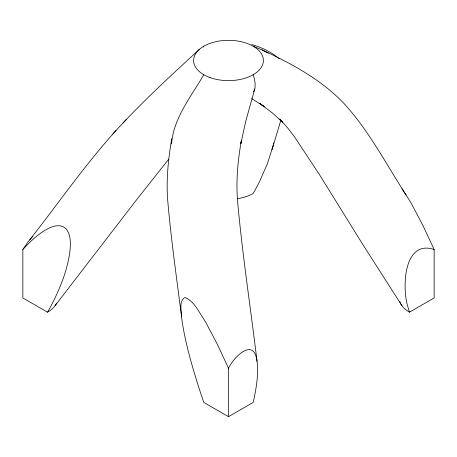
<?xml version="1.0" encoding="UTF-8"?>
<svg xmlns="http://www.w3.org/2000/svg" width="457" height="457" viewBox="0 0 457 457"><rect width="100%" height="100%" fill="white"/><g stroke="black" fill="none" stroke-linecap="round" stroke-linejoin="round"><path stroke-width="0.69" d="M203.822 74.725C191.403 96.004 173.169 118.58 171.603 143.944M171.752 138.585C168.273 159.007 166.097 179.772 167.719 200.492C171.078 239.319 176.636 277.902 181.526 316.552A120.248 69.424 60 0 0 182.035 320.62C185.142 341.676 190.98 362.23 197.247 382.532A473.218 273.212 60 0 0 203.822 402.423L228.5 416.675L253.178 402.423A152.952 88.304 -60 0 0 254.572 396.11C256.76 384.714 258.571 372.963 257.04 361.361C250.63 307.727 242.307 254.309 237.52 200.492C236.001 180.418 237.811 160.258 241.405 140.493M241.399 140.453L240.839 143.727L245.7 121.453L254.749 89.001M273.52 144.001L273.817 142.71M273.212 145.292L267.494 163.429L259.753 181.161A473.218 273.212 60 0 1 253.178 193.46A34.898 20.148 0 0 1 237.531 198.675M271.989 149.845L280.741 120.579M56.559 303.157A34.898 20.148 0 0 1 47.528 312.188L22.85 297.941L22.85 249.505L27.906 242.073L32.824 236.349M228.5 416.675L228.5 368.233C233.973 356.728 254.098 336.735 257.04 361.361M29.814 239.668C58.502 203.239 84.899 164.868 116.067 130.468M55.091 305.653L137.306 198.824L168.799 159.116M22.85 249.505C29.494 242.261 36.691 235.344 45.134 230.219A141.881 81.917 60 0 1 47.865 228.711C53.206 225.901 60.81 223.747 65.722 228.523A7.049 4.073 60 0 1 67.019 230.054C71.166 236.543 70.589 244.729 69.824 252.064A120.248 69.424 60 0 1 69.315 255.543C66.653 271.018 60.964 285.825 54.103 299.889A473.218 273.212 60 0 1 47.528 312.188M123.024 123.002C147.291 97.198 173.426 73.246 199.481 49.282M112.845 133.952L126.246 119.517M399.858 301.689A34.898 20.148 0 0 0 409.472 312.188L434.15 297.941L434.15 249.505L423.091 225.787L411.866 204.49A141.881 81.917 60 0 0 409.135 199.823L401.857 188.747M251.716 44.535C260.844 47.271 269.847 51.121 277.245 57.234M253.178 46.231L262.067 49.882C291.715 63.757 321.437 79.627 344.155 103.688C369.125 130.942 386.171 164.257 406.199 195.093M434.15 249.505C402.994 239.131 401.926 289.344 408.078 307.481A152.952 88.304 -60 0 0 409.472 312.188M262.067 49.882L268.419 53.246M251.687 98.632L264.209 106.544L259.867 103.488L272.715 113.245L282.894 122.59L279.673 119.106L287.761 128.057L294.348 136.626L319.694 175.02L362.755 244.404L401.909 305.653M278.324 58.056L279.404 58.873M228.5 368.233L217.441 344.515L206.216 323.219A141.881 81.917 60 0 0 203.485 318.552C198.361 311.194 194.196 301.614 185.628 297.747A7.049 4.073 60 0 0 184.331 297.781C178.881 301.934 181.532 310.589 181.526 316.552M203.399 47.02A30.019 17.332 60 0 1 203.822 46.231M253.178 74.725A30.019 17.332 60 0 1 254.161 77.919L255.097 82.906L255.057 87.493A17.6 10.163 60 0 1 253.372 91.903M209.934 77.536A34.898 20.148 0 0 0 263.375 61.232A34.898 20.148 0 0 0 212.191 42.661A34.898 20.148 0 0 0 209.934 77.536"/></g></svg>
